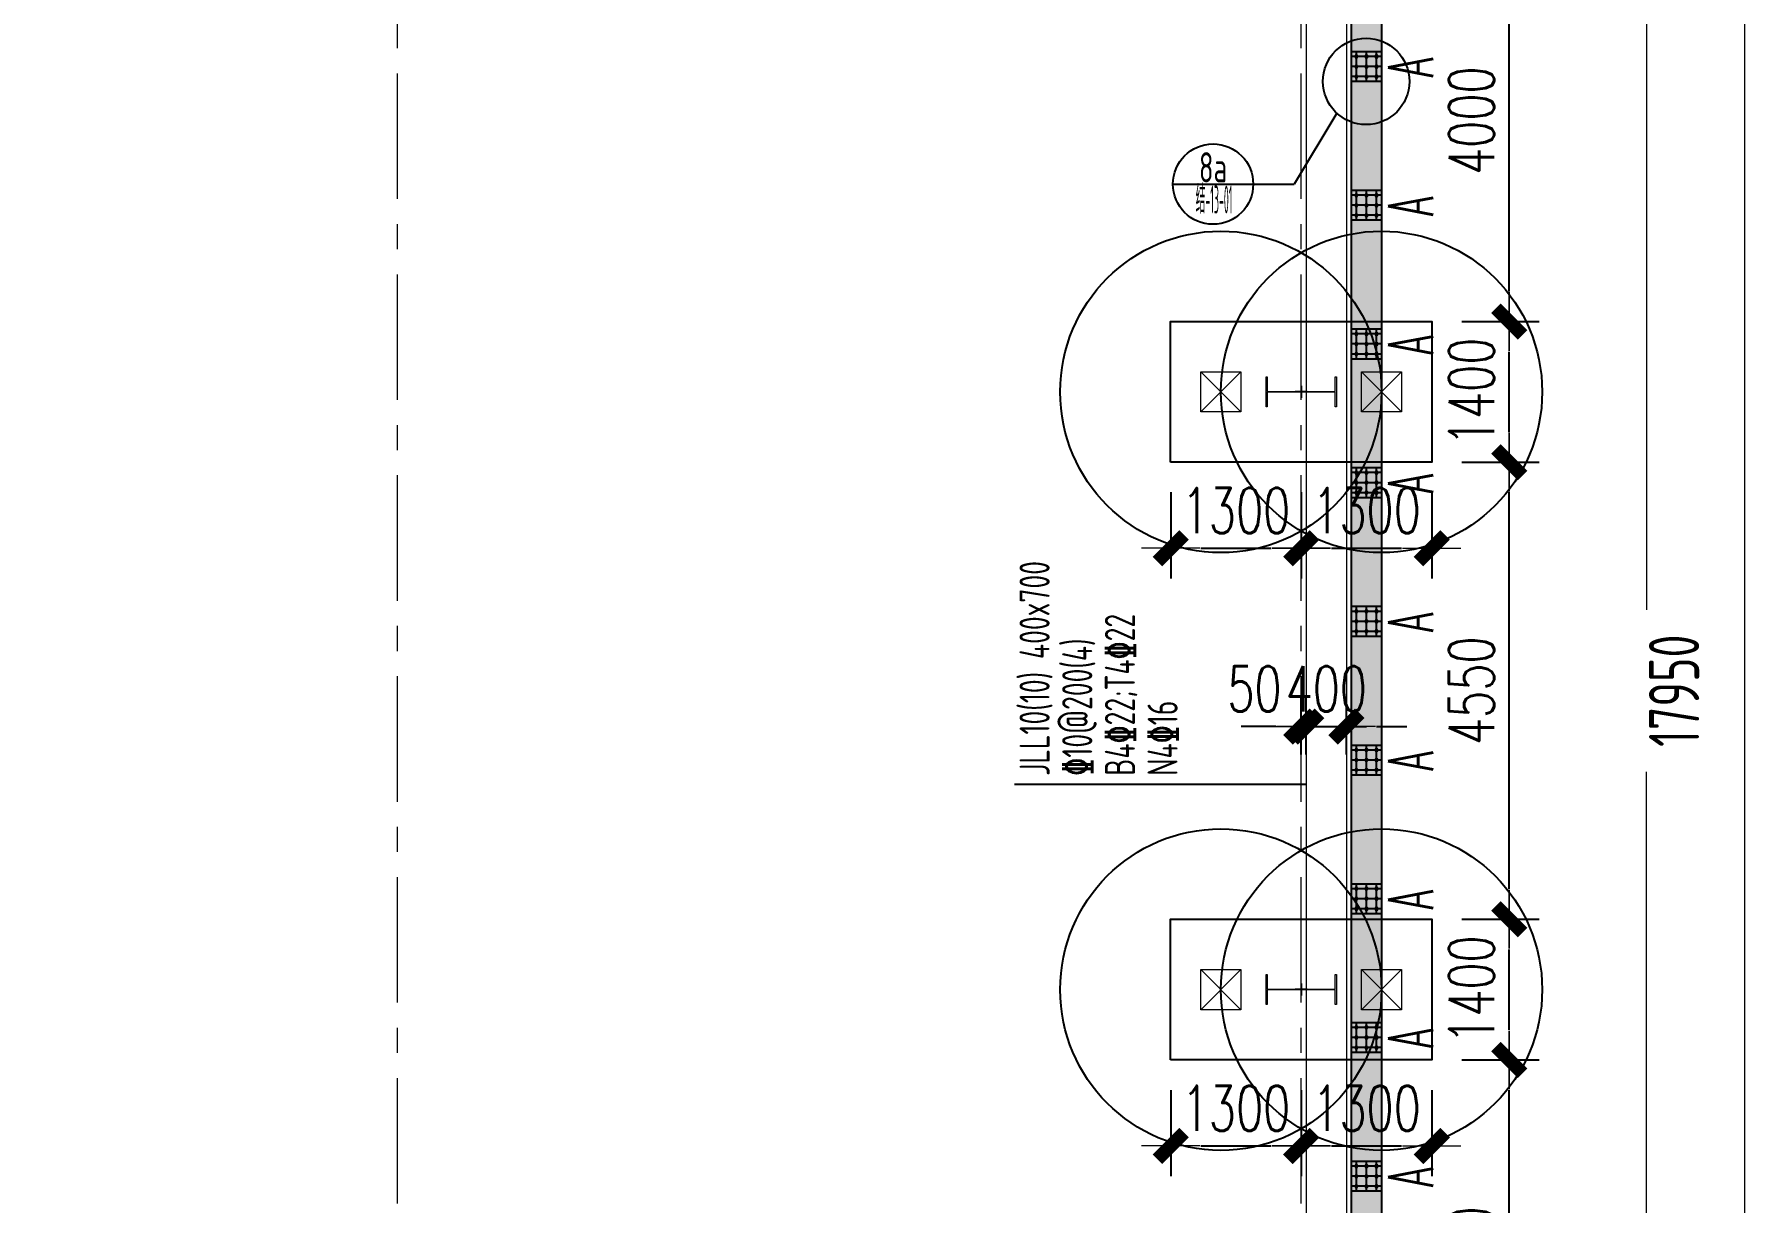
# Model space of a CAD drawing. Extents: x -1201378 to 2367219, y -619313 to 244905.
# Drawn here: x -96376 to -79341, y -233420 to -221788 of the extents above; entities that cross this region are included whole.
import ezdxf
from ezdxf.enums import TextEntityAlignment as Align

# ---------------------------------------------------------------- set-up
doc = ezdxf.new("R2010")
doc.units = 0
doc.header["$LTSCALE"] = 1000
doc.linetypes.add('CENTER', pattern=[2, 1.25, -0.25, 0.25, -0.25])
doc.layers.get('0').update_dxf_attribs({"linetype": 'CONTINUOUS'})
doc.layers.get('Defpoints').update_dxf_attribs({"linetype": 'CONTINUOUS'})
for name, color, linetype in [('2钢材断面', 2, 'CONTINUOUS'), ('30预埋件', 30, 'CONTINUOUS'), ('40钢材投影', 40, 'CONTINUOUS'), ('ALT_CEN-0-30', 1, 'CENTER'), ('S-DOTE1', 140, 'CENTER'), ('S-HATCH1-W', 252, 'CONTINUOUS'), ('S-SKL-H', 151, 'CONTINUOUS'), ('S-SS', 111, 'CONTINUOUS'), ('S-XXX', 241, 'CONTINUOUS'), ('结构轮廓线', 1, 'CONTINUOUS')]:
    doc.layers.add(name, color=color, linetype=linetype)
doc.layers.add('A-云线2', color=3, linetype='CONTINUOUS', plot=False)
for name, color, linetype, lineweight in [('S-axis', 111, 'CONTINUOUS', 0), ('S-bkl', 4, 'CONTINUOUS', 0), ('S-col', 2, 'CONTINUOUS', 0), ('S-dim', 81, 'CONTINUOUS', 0), ('S-dote', 5, 'CENTER', 0), ('S-zhuang', 1, 'CONTINUOUS', 0)]:
    doc.layers.add(name, color=color, linetype=linetype, lineweight=lineweight)
doc.styles.add('DHTEXT-1', font='romans.shx', dxfattribs={"width": 0.7, "bigfont": 'chinese.shx'})
doc.styles.add('HZS', font='hzs.shx', dxfattribs={"width": 0.7, "bigfont": 'hztxt.shx'})
doc.styles.add('SS1', font='tj-romans1.shx', dxfattribs={"width": 0.7, "bigfont": 'tj-hztxt1.shx'})
doc.styles.add('TSSD_Dimension', font='tssdeng.shx', dxfattribs={"width": 0.7, "bigfont": 'hztxt.shx'})
doc.styles.add('样式 1', font='yjkeng.shx', dxfattribs={"width": 0.7, "height": 300, "bigfont": 'yjkchn.shx'})
doc.dimstyles.new('S-150-ARCHI', dxfattribs={"dimscale": 150, "dimtxt": 3, "dimasz": 2, "dimexe": 2, "dimexo": 2, "dimgap": 1, "dimtad": 1, "dimdec": 0, "dimzin": 0, "dimdsep": 46, "dimtxsty": 'SS1', "dimblk1": 'TT', "dimblk2": 'TT', "dimsah": 1, "dimcen": 1, "dimclrd": 256, "dimclre": 256, "dimclrt": 256, "dimadec": 0, "dimazin": 0, "dimtfac": 1, "dimtdec": 0, "dimtix": 1, "dimtmove": 2, "dimatfit": 0, "dimldrblk": 'TT', "dimfxl": 2, "dimtolj": 1, "dimtzin": 0, "dimarcsym": 0})
doc.dimstyles.new('TSSD_200_200', dxfattribs={"dimtxt": 500, "dimasz": 200, "dimexe": 200, "dimexo": 500, "dimgap": 200, "dimtad": 1, "dimdec": 0, "dimzin": 0, "dimdsep": 46, "dimtxsty": 'TSSD_Dimension', "dimblk": 'ARCHTICK', "dimcen": 0, "dimdle": 200, "dimclrt": 7, "dimadec": 0, "dimazin": 0, "dimtfac": 1, "dimtdec": 0, "dimtix": 1, "dimtmove": 2, "dimatfit": 3, "dimfxl": 1, "dimtolj": 1, "dimtzin": 0, "dimarcsym": 0})

# ---------------------------------------------------------------- blocks, each defined once
blk = doc.blocks.new('_ArchTick')
at = {"color": 0, "linetype": 'ByBlock', "const_width": 0.5}
blk.add_lwpolyline([(-0.707, -0.707), (0.707, 0.707)], dxfattribs=at)
blk = doc.blocks.new('*D512')
at = {"layer": 'Defpoints', "color": 0, "transparency": 16777216}
for p in [(-81336, -319348), (-81336, -337298), (-80320, -337298)]:
    blk.add_point(p, dxfattribs=at)
at = {"layer": 'S-axis', "color": 0, "lineweight": -2, "transparency": 16777216}
for p, q in [((-80320, -319148), (-80320, -327517)), ((-80836, -319348), (-80120, -319348)), ((-80320, -337498), (-80320, -329129)), ((-80836, -337298), (-80120, -337298))]:
    blk.add_line(p, q, dxfattribs=at)
at = {"layer": 'S-axis', "color": 0, "lineweight": -2, "transparency": 16777216, "xscale": 200, "yscale": 200, "zscale": 200}
for p, rotation in [((-80320, -319348), 90), ((-80320, -337298), 270)]:
    blk.add_blockref('_ArchTick', p, dxfattribs=dict(at, rotation=rotation))
at = {"layer": 'S-axis', "color": 7, "transparency": 16777216, "insert": (-80045, -328323), "char_height": 500, "attachment_point": 5, "rotation": 90, "style": 'TSSD_Dimension'}
blk.add_mtext('\\A1;17950', dxfattribs=at)
blk = doc.blocks.new('*D457')
at = {"layer": 'Defpoints', "color": 0, "transparency": 16777216}
for p in [(-81236, -282748), (-81236, -355948), (-79341, -355948)]:
    blk.add_point(p, dxfattribs=at)
at = {"layer": 'S-axis', "color": 0, "lineweight": -2, "transparency": 16777216}
for p, q in [((-79341, -282548), (-79341, -318516)), ((-80736, -282748), (-79141, -282748)), ((-79341, -356148), (-79341, -320181)), ((-80736, -355948), (-79141, -355948))]:
    blk.add_line(p, q, dxfattribs=at)
at = {"layer": 'S-axis', "color": 0, "lineweight": -2, "transparency": 16777216, "xscale": 200, "yscale": 200, "zscale": 200}
for p, rotation in [((-79341, -282748), 90), ((-79341, -355948), 270)]:
    blk.add_blockref('_ArchTick', p, dxfattribs=dict(at, rotation=rotation))
at = {"layer": 'S-axis', "color": 7, "transparency": 16777216, "insert": (-79066, -319348), "char_height": 500, "attachment_point": 5, "rotation": 90, "style": 'TSSD_Dimension'}
blk.add_mtext('\\A1;73200', dxfattribs=at)
blk = doc.blocks.new('nt66')
at = {"layer": 'S-col'}
blk.add_lwpolyline([(-195790, 766820), (-195490, 766820), (-195490, 766808), (-195636, 766808), (-195636, 766132), (-195490, 766132), (-195490, 766120), (-195790, 766120), (-195790, 766132), (-195644, 766132), (-195644, 766808), (-195790, 766808)], close=True, dxfattribs=at)
blk = doc.blocks.new('S-ZHUANG-400')
at = {"layer": 'S-zhuang'}
for p, q in [((200, -200), (-200, 200)), ((-200, -200), (200, 200))]:
    blk.add_line(p, q, dxfattribs=at)
blk.add_lwpolyline([(-200, 200), (200, 200), (200, -200), (-200, -200)], close=True, dxfattribs=at)
blk = doc.blocks.new('CT2')
at = {"layer": 'Defpoints'}
for centre in [(-193625, -186366), (-193625, -187966)]:
    blk.add_circle(centre, 1600, dxfattribs=at)
at = {"layer": 'S-DOTE1', "ltscale": 0.25}
for p, q in [((-193565, -187166), (-193685, -187166)), ((-193625, -187226), (-193625, -187106))]:
    blk.add_line(p, q, dxfattribs=at)
at = {"layer": 'S-HATCH1-W'}
blk.add_lwpolyline([(-194325, -185866), (-192925, -185866), (-192925, -188466), (-194325, -188466)], close=True, dxfattribs=at)
at = {"layer": 'S-zhuang'}
for p in [(-193625, -186366), (-193625, -187966)]:
    blk.add_blockref('S-ZHUANG-400', p, dxfattribs=at)
blk = doc.blocks.new('TT')
blk.add_line((-0.969, 0), (0.969, 0))
at = {"const_width": 0.45}
blk.add_lwpolyline([(-0.442, -0.442), (0.442, 0.442)], dxfattribs=at)
blk = doc.blocks.new('*D1809')
at = {"layer": 'Defpoints', "color": 0, "transparency": 16777216}
for p in [(-82458, -231998), (-81687, -231998), (-82458, -235998)]:
    blk.add_point(p, dxfattribs=at)
at = {"layer": 'S-dim', "lineweight": -2, "transparency": 16777216}
for p, q in [((-82158, -231998), (-81387, -231998)), ((-81687, -235698), (-81687, -232298)), ((-82158, -235998), (-81387, -235998))]:
    blk.add_line(p, q, dxfattribs=at)
at = {"layer": 'S-dim', "lineweight": -2, "transparency": 16777216, "xscale": 300, "yscale": 300, "zscale": 300}
for p, rotation in [((-81687, -231998), 90), ((-81687, -235998), 270)]:
    blk.add_blockref('TT', p, dxfattribs=dict(at, rotation=rotation))
at = {"layer": 'S-dim', "transparency": 16777216, "insert": (-82062, -233998), "char_height": 450, "attachment_point": 5, "rotation": 90, "style": 'SS1'}
blk.add_mtext('\\A1;4000', dxfattribs=at)
blk = doc.blocks.new('*D1810')
at = {"layer": 'Defpoints', "color": 0, "transparency": 16777216}
for p in [(-82458, -230598), (-81687, -230598), (-82458, -231998)]:
    blk.add_point(p, dxfattribs=at)
at = {"layer": 'S-dim', "lineweight": -2, "transparency": 16777216}
for p, q in [((-82158, -230598), (-81387, -230598)), ((-81687, -231698), (-81687, -230898)), ((-82158, -231998), (-81387, -231998))]:
    blk.add_line(p, q, dxfattribs=at)
at = {"layer": 'S-dim', "lineweight": -2, "transparency": 16777216, "xscale": 300, "yscale": 300, "zscale": 300}
for p, rotation in [((-81687, -230598), 90), ((-81687, -231998), 270)]:
    blk.add_blockref('TT', p, dxfattribs=dict(at, rotation=rotation))
at = {"layer": 'S-dim', "transparency": 16777216, "insert": (-82062, -231298), "char_height": 450, "attachment_point": 5, "rotation": 90, "style": 'SS1'}
blk.add_mtext('\\A1;1400', dxfattribs=at)
blk = doc.blocks.new('*D1811')
at = {"layer": 'Defpoints', "color": 0, "transparency": 16777216}
for p in [(-82458, -226048), (-81687, -226048), (-82458, -230598)]:
    blk.add_point(p, dxfattribs=at)
at = {"layer": 'S-dim', "lineweight": -2, "transparency": 16777216}
for p, q in [((-82158, -226048), (-81387, -226048)), ((-81687, -230298), (-81687, -226348)), ((-82158, -230598), (-81387, -230598))]:
    blk.add_line(p, q, dxfattribs=at)
at = {"layer": 'S-dim', "lineweight": -2, "transparency": 16777216, "xscale": 300, "yscale": 300, "zscale": 300}
for p, rotation in [((-81687, -226048), 90), ((-81687, -230598), 270)]:
    blk.add_blockref('TT', p, dxfattribs=dict(at, rotation=rotation))
at = {"layer": 'S-dim', "transparency": 16777216, "insert": (-82062, -228323), "char_height": 450, "attachment_point": 5, "rotation": 90, "style": 'SS1'}
blk.add_mtext('\\A1;4550', dxfattribs=at)
blk = doc.blocks.new('*D1812')
at = {"layer": 'Defpoints', "color": 0, "transparency": 16777216}
for p in [(-82458, -224648), (-81687, -224648), (-82458, -226048)]:
    blk.add_point(p, dxfattribs=at)
at = {"layer": 'S-dim', "lineweight": -2, "transparency": 16777216}
for p, q in [((-82158, -224648), (-81387, -224648)), ((-81687, -225748), (-81687, -224948)), ((-82158, -226048), (-81387, -226048))]:
    blk.add_line(p, q, dxfattribs=at)
at = {"layer": 'S-dim', "lineweight": -2, "transparency": 16777216, "xscale": 300, "yscale": 300, "zscale": 300}
for p, rotation in [((-81687, -224648), 90), ((-81687, -226048), 270)]:
    blk.add_blockref('TT', p, dxfattribs=dict(at, rotation=rotation))
at = {"layer": 'S-dim', "transparency": 16777216, "insert": (-82062, -225348), "char_height": 450, "attachment_point": 5, "rotation": 90, "style": 'SS1'}
blk.add_mtext('\\A1;1400', dxfattribs=at)
blk = doc.blocks.new('*D1813')
at = {"layer": 'Defpoints', "color": 0, "transparency": 16777216}
for p in [(-82458, -220648), (-81687, -220648), (-82458, -224648)]:
    blk.add_point(p, dxfattribs=at)
at = {"layer": 'S-dim', "lineweight": -2, "transparency": 16777216}
for p, q in [((-82158, -220648), (-81387, -220648)), ((-81687, -224348), (-81687, -220948)), ((-82158, -224648), (-81387, -224648))]:
    blk.add_line(p, q, dxfattribs=at)
at = {"layer": 'S-dim', "lineweight": -2, "transparency": 16777216, "xscale": 300, "yscale": 300, "zscale": 300}
for p, rotation in [((-81687, -220648), 90), ((-81687, -224648), 270)]:
    blk.add_blockref('TT', p, dxfattribs=dict(at, rotation=rotation))
at = {"layer": 'S-dim', "transparency": 16777216, "insert": (-82062, -222648), "char_height": 450, "attachment_point": 5, "rotation": 90, "style": 'SS1'}
blk.add_mtext('\\A1;4000', dxfattribs=at)
blk = doc.blocks.new('*D1814')
at = {"layer": 'Defpoints', "color": 0, "transparency": 16777216}
for p in [(-85058, -226048), (-83758, -226048), (-83758, -226905)]:
    blk.add_point(p, dxfattribs=at)
at = {"layer": 'S-dim', "lineweight": -2, "transparency": 16777216}
for p, q in [((-85058, -226348), (-85058, -227205)), ((-83758, -226348), (-83758, -227205)), ((-84758, -226905), (-84058, -226905))]:
    blk.add_line(p, q, dxfattribs=at)
at = {"layer": 'S-dim', "lineweight": -2, "transparency": 16777216, "xscale": 300, "yscale": 300, "zscale": 300, "rotation": 180}
blk.add_blockref('TT', (-85058, -226905), dxfattribs=at)
at = {"layer": 'S-dim', "lineweight": -2, "transparency": 16777216, "xscale": 300, "yscale": 300, "zscale": 300}
blk.add_blockref('TT', (-83758, -226905), dxfattribs=at)
at = {"layer": 'S-dim', "transparency": 16777216, "insert": (-84408, -226530), "char_height": 450, "attachment_point": 5, "style": 'SS1'}
blk.add_mtext('\\A1;1300', dxfattribs=at)
blk = doc.blocks.new('*D1815')
at = {"layer": 'Defpoints', "color": 0, "transparency": 16777216}
for p in [(-83758, -226048), (-82458, -226048), (-82458, -226905)]:
    blk.add_point(p, dxfattribs=at)
at = {"layer": 'S-dim', "lineweight": -2, "transparency": 16777216}
for p, q in [((-83758, -226348), (-83758, -227205)), ((-82458, -226348), (-82458, -227205)), ((-83458, -226905), (-82758, -226905))]:
    blk.add_line(p, q, dxfattribs=at)
at = {"layer": 'S-dim', "lineweight": -2, "transparency": 16777216, "xscale": 300, "yscale": 300, "zscale": 300, "rotation": 180}
blk.add_blockref('TT', (-83758, -226905), dxfattribs=at)
at = {"layer": 'S-dim', "lineweight": -2, "transparency": 16777216, "xscale": 300, "yscale": 300, "zscale": 300}
blk.add_blockref('TT', (-82458, -226905), dxfattribs=at)
at = {"layer": 'S-dim', "transparency": 16777216, "insert": (-83108, -226530), "char_height": 450, "attachment_point": 5, "style": 'SS1'}
blk.add_mtext('\\A1;1300', dxfattribs=at)
blk = doc.blocks.new('*D1816')
at = {"layer": 'Defpoints', "color": 0, "transparency": 16777216}
for p in [(-85058, -231998), (-83758, -231998), (-83758, -232855)]:
    blk.add_point(p, dxfattribs=at)
at = {"layer": 'S-dim', "lineweight": -2, "transparency": 16777216}
for p, q in [((-85058, -232298), (-85058, -233155)), ((-83758, -232298), (-83758, -233155)), ((-84758, -232855), (-84058, -232855))]:
    blk.add_line(p, q, dxfattribs=at)
at = {"layer": 'S-dim', "lineweight": -2, "transparency": 16777216, "xscale": 300, "yscale": 300, "zscale": 300, "rotation": 180}
blk.add_blockref('TT', (-85058, -232855), dxfattribs=at)
at = {"layer": 'S-dim', "lineweight": -2, "transparency": 16777216, "xscale": 300, "yscale": 300, "zscale": 300}
blk.add_blockref('TT', (-83758, -232855), dxfattribs=at)
at = {"layer": 'S-dim', "transparency": 16777216, "insert": (-84408, -232480), "char_height": 450, "attachment_point": 5, "style": 'SS1'}
blk.add_mtext('\\A1;1300', dxfattribs=at)
blk = doc.blocks.new('*D1817')
at = {"layer": 'Defpoints', "color": 0, "transparency": 16777216}
for p in [(-83758, -231998), (-82458, -231998), (-82458, -232855)]:
    blk.add_point(p, dxfattribs=at)
at = {"layer": 'S-dim', "lineweight": -2, "transparency": 16777216}
for p, q in [((-83758, -232298), (-83758, -233155)), ((-82458, -232298), (-82458, -233155)), ((-83458, -232855), (-82758, -232855))]:
    blk.add_line(p, q, dxfattribs=at)
at = {"layer": 'S-dim', "lineweight": -2, "transparency": 16777216, "xscale": 300, "yscale": 300, "zscale": 300, "rotation": 180}
blk.add_blockref('TT', (-83758, -232855), dxfattribs=at)
at = {"layer": 'S-dim', "lineweight": -2, "transparency": 16777216, "xscale": 300, "yscale": 300, "zscale": 300}
blk.add_blockref('TT', (-82458, -232855), dxfattribs=at)
at = {"layer": 'S-dim', "transparency": 16777216, "insert": (-83108, -232480), "char_height": 450, "attachment_point": 5, "style": 'SS1'}
blk.add_mtext('\\A1;1300', dxfattribs=at)
blk = doc.blocks.new('*D6395')
at = {"layer": 'Defpoints', "color": 0, "transparency": 16777216}
for p in [(-83308, -228680), (-83708, -229257), (-83308, -229257)]:
    blk.add_point(p, dxfattribs=at)
at = {"layer": 'S-dim', "lineweight": -2, "transparency": 16777216}
for p, q in [((-83708, -228957), (-83708, -228380)), ((-83308, -228957), (-83308, -228380)), ((-84008, -228680), (-84308, -228680)), ((-83708, -228680), (-83308, -228680)), ((-83008, -228680), (-82708, -228680))]:
    blk.add_line(p, q, dxfattribs=at)
at = {"layer": 'S-dim', "lineweight": -2, "transparency": 16777216, "xscale": 300, "yscale": 300, "zscale": 300}
blk.add_blockref('TT', (-83708, -228680), dxfattribs=at)
at = {"layer": 'S-dim', "lineweight": -2, "transparency": 16777216, "xscale": 300, "yscale": 300, "zscale": 300, "rotation": 180}
blk.add_blockref('TT', (-83308, -228680), dxfattribs=at)
at = {"layer": 'S-dim', "transparency": 16777216, "insert": (-83508, -228305), "char_height": 450, "attachment_point": 5, "style": 'SS1'}
blk.add_mtext('\\A1;400', dxfattribs=at)
blk = doc.blocks.new('*D6396')
at = {"layer": 'Defpoints', "color": 0, "transparency": 16777216}
for p in [(-83758, -228680), (-83758, -229257), (-83708, -229257)]:
    blk.add_point(p, dxfattribs=at)
at = {"layer": 'S-dim', "lineweight": -2, "transparency": 16777216}
for p, q in [((-83758, -228957), (-83758, -228380)), ((-83708, -228957), (-83708, -228380)), ((-84058, -228680), (-84358, -228680)), ((-83708, -228680), (-83758, -228680)), ((-83408, -228680), (-83108, -228680))]:
    blk.add_line(p, q, dxfattribs=at)
at = {"layer": 'S-dim', "lineweight": -2, "transparency": 16777216, "xscale": 300, "yscale": 300, "zscale": 300}
blk.add_blockref('TT', (-83758, -228680), dxfattribs=at)
at = {"layer": 'S-dim', "lineweight": -2, "transparency": 16777216, "xscale": 300, "yscale": 300, "zscale": 300, "rotation": 180}
blk.add_blockref('TT', (-83708, -228680), dxfattribs=at)
at = {"layer": 'S-dim', "transparency": 16777216, "insert": (-84224, -228305), "char_height": 450, "attachment_point": 5, "style": 'SS1'}
blk.add_mtext('\\A1;50', dxfattribs=at)
blk = doc.blocks.new('3号一层翻口')
at = {"layer": '结构轮廓线', "color": 1, "ltscale": 500}
blk.add_lwpolyline([(-383308, -209428), (-382958, -209428), (-382958, -238928), (-382958, -238928)], dxfattribs=at)
blk = doc.blocks.new('20250903183753')
at = {"layer": '2钢材断面'}
for p, q in [((150, 0), (-150, 0)), ((-150, 0), (-150, -300)), ((150, -300), (150, 0)), ((-150, -300), (150, -300))]:
    blk.add_line(p, q, dxfattribs=at)
at = {"layer": '40钢材投影'}
for centre, radius in [((-100, -50), 12), ((-100, -150), 12), ((-100, -50), 6), ((-100, -150), 6), ((0, -50), 12), ((0, -150), 12), ((0, -50), 6), ((0, -150), 6), ((100, -50), 12), ((100, -150), 12), ((100, -50), 6), ((100, -150), 6), ((-100, -250), 12), ((-100, -250), 6), ((0, -250), 12), ((0, -250), 6), ((100, -251), 12), ((100, -251), 6)]:
    blk.add_circle(centre, radius, dxfattribs=at)
at = {"layer": 'ALT_CEN-0-30', "ltscale": 20}
for p, q in [((-100, 0), (-100, -300)), ((0, 0), (0, -300)), ((100, 0), (100, -300)), ((-150, -50), (150, -50)), ((-150, -150), (150, -150)), ((-150, -250), (150, -250))]:
    blk.add_line(p, q, dxfattribs=at)
blk = doc.blocks.new('20250903183821')
at = {"ltscale": 50}
blk.add_blockref('20250903183753', (0, 0), dxfattribs=at)
at = {"layer": '30预埋件', "style": 'DHTEXT-1', "text_generation_flag": 6, "width": 0.55}
blk.add_attdef('B', (-105, 65), '', height=450, rotation=180, dxfattribs=at)
blk = doc.blocks.new('20250904090546')
at = {"ltscale": 500}
ref = blk.add_blockref('20250903183821', (0, -20), dxfattribs=dict(at, xscale=-1))
ref.add_attrib('B', 'A', (105, 495), dxfattribs={"layer": '30预埋件', "height": 450, "style": 'DHTEXT-1', "text_generation_flag": 6, "width": 0.55})
blk = doc.blocks.new('3#轴网')
at = {"layer": 'S-dote'}
for p, q in [((-92758.5, -363428.2), (-92758.5, -277944.2)), ((-83758.5, -363428.2), (-83758.5, -277944.2))]:
    blk.add_line(p, q, dxfattribs=at)
at = {"layer": 'S-axis'}
for base, p1, p2, picture, middle in [((-79340.7, -355948.2), (-81236.2, -282748.2), (-81236.2, -355948.2), '*D457', (-79065.7, -319348.2)), ((-80320.4, -337298.2), (-81336.2, -319348.2), (-81336.2, -337298.2), '*D512', (-80045.4, -328323.2))]:
    dim = blk.add_linear_dim(base=base, p1=p1, p2=p2, angle=270, dimstyle='TSSD_200_200', dxfattribs=at)
    dim.commit()
    dim.dimension.update_dxf_attribs({"geometry": picture, "text_midpoint": middle, "dimtype": 161})

msp = doc.modelspace()

# ---------------------------------------------------------------- hatches: boundary and pattern name
at = {"layer": 'S-HATCH1-W'}
h = msp.add_hatch(dxfattribs=at)
h.set_pattern_fill('HONEY', color=256, scale=20)
h.paths.add_polyline_path([(-82958.5, -238928.2), (-83258.5, -238928.2), (-83258.5, -209428.2), (-82958.5, -209428.2)])

# ---------------------------------------------------------------- linework, layer by layer
at = {"layer": 'S-bkl'}
msp.add_line((-83308.5, -203498.2), (-83308.5, -255648.2), dxfattribs=at)
msp.add_lwpolyline([(-83708.5, -203498.2), (-83708.5, -255098.2), (-267908.5, -255098.2)], dxfattribs=at)
at = {"layer": 'S-HATCH1-W'}
msp.add_lwpolyline([(-82958.5, -238928.2), (-83258.5, -238928.2), (-83258.5, -209428.2), (-82958.5, -209428.2)], close=True, dxfattribs=at)
at = {"layer": 'S-SKL-H'}
msp.add_line((-83708.5, -229256.8), (-86612.7, -229256.8), dxfattribs=at)
at = {"layer": 'S-XXX'}
for p in [(-83402.2, -222575.2), (-85036.5, -223280.1)]:
    msp.add_line(p, (-83828.5, -223280.1), dxfattribs=at)
for centre, radius in [((-83111.6, -222258), 430.2), ((-84636.5, -223280.1), 400)]:
    msp.add_circle(centre, radius, dxfattribs=at)

# ---------------------------------------------------------------- block references
at = {"layer": 'A-云线2', "ltscale": 10, "rotation": 270}
for p in [(-82938.4, -222109.7), (-82938.4, -223490.5), (-82938.4, -224871.3), (-82938.4, -226252), (-82938.4, -227632.8), (-82938.4, -229013.6), (-82938.4, -230394.3), (-82938.4, -231775.1), (-82938.4, -233155.9)]:
    msp.add_blockref('20250904090546', p, dxfattribs=at)
at = {"layer": 'S-axis'}
msp.add_blockref('3#轴网', (0, 100000), dxfattribs=at)
at = {"layer": 'S-col', "rotation": 90}
for p in [(682711.7, -29708.2), (682711.7, -35658.2)]:
    msp.add_blockref('nt66', p, dxfattribs=at)
at = {"layer": 'S-SS'}
msp.add_blockref('3号一层翻口', (300000, 0), dxfattribs=at)
at = {"layer": 'S-zhuang', "rotation": 90}
for p in [(-270924.5, -31723.4), (-270924.5, -37673.4)]:
    msp.add_blockref('CT2', p, dxfattribs=at)

# ---------------------------------------------------------------- texts
at = {"layer": 'S-SKL-H', "style": '样式 1', "width": 0.7}
for s, p in [('JLL10(10) 400x700', (-86263.9, -229169.7)), ('B4%%13222;T4%%13222', (-85413.9, -229169.7)), ('%%13210@200(4)', (-85838.9, -229169.7)), ('N4%%13216', (-84988.9, -229169.7))]:
    msp.add_text(s, height=300, rotation=90, dxfattribs=at).set_placement(p)
at = {"layer": 'S-XXX', "style": 'HZS'}
for s, height, width, p in [('8a', 300, 0.75, (-84636.5, -223262.7)), ('结-13-01', 280, 0.3, (-84626.4, -223573.3))]:
    msp.add_text(s, height=height, dxfattribs=dict(at, width=width)).set_placement(p, align=Align.CENTER)

# ---------------------------------------------------------------- dimensions: what is measured, and where the dimension line sits
at = {"layer": 'S-dim'}
for base, p1, p2, picture, middle in [((-81686.9, -220648.2), (-82458.3, -224648.2), (-82458.3, -220648.2), '*D1813', (-82061.9, -222648.2)), ((-81686.9, -224648.2), (-82458.3, -226048.2), (-82458.3, -224648.2), '*D1812', (-82061.9, -225348.2)), ((-81686.9, -226048.2), (-82458.3, -230598.2), (-82458.3, -226048.2), '*D1811', (-82061.9, -228323.2)), ((-81686.9, -230598.2), (-82458.3, -231998.2), (-82458.3, -230598.2), '*D1810', (-82061.9, -231298.2)), ((-81686.9, -231998.2), (-82458.3, -235998.2), (-82458.3, -231998.2), '*D1809', (-82061.9, -233998.2))]:
    dim = msp.add_linear_dim(base=base, p1=p1, p2=p2, angle=90, dimstyle='S-150-ARCHI', dxfattribs=at)
    dim.commit()
    dim.dimension.update_dxf_attribs({"geometry": picture, "text_midpoint": middle})
for base, p1, p2, picture, middle in [((-83758.3, -226904.6), (-85058.3, -226048.2), (-83758.3, -226048.2), '*D1814', (-84408.3, -226529.6)), ((-82458.3, -226904.6), (-83758.3, -226048.2), (-82458.3, -226048.2), '*D1815', (-83108.3, -226529.6)), ((-83308.5, -228680.1), (-83708.5, -229256.8), (-83308.5, -229256.8), '*D6395', (-83508.5, -228305.1)), ((-83758.3, -232854.6), (-85058.3, -231998.2), (-83758.3, -231998.2), '*D1816', (-84408.3, -232479.6)), ((-82458.3, -232854.6), (-83758.3, -231998.2), (-82458.3, -231998.2), '*D1817', (-83108.3, -232479.6))]:
    dim = msp.add_linear_dim(base=base, p1=p1, p2=p2, dimstyle='S-150-ARCHI', dxfattribs=at)
    dim.commit()
    dim.dimension.update_dxf_attribs({"geometry": picture, "text_midpoint": middle})
dim = msp.add_linear_dim(base=(-83758.5, -228680.1), p1=(-83708.5, -229256.8), p2=(-83758.5, -229256.8), dimstyle='S-150-ARCHI', dxfattribs=at)
dim.commit()
dim.dimension.update_dxf_attribs({"geometry": '*D6396', "text_midpoint": (-84224.2, -228305.1), "dimtype": 160})

doc.saveas('drawing.dxf')
